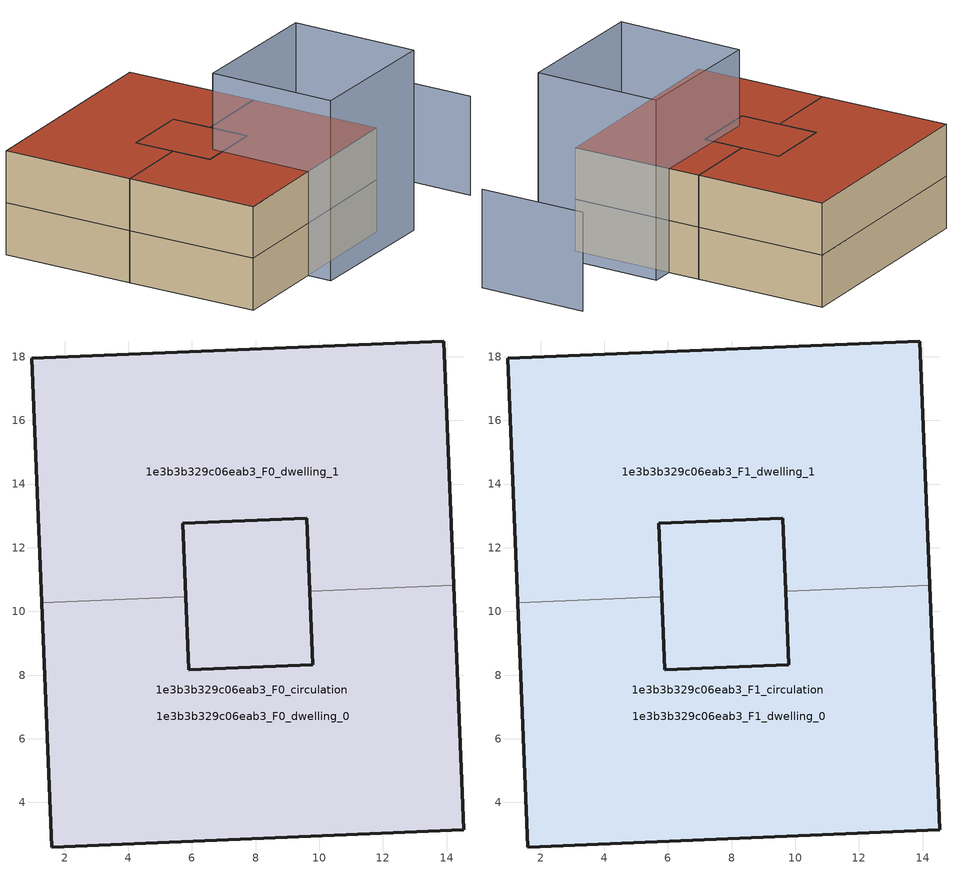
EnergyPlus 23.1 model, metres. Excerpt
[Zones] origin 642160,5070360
1e3b3b329c06eab3_F0_dwelling_0
 floor ground (EU_floor_Construction): 9.6,12.93 9.7,10.63 9.79,8.32 5.91,8.16 5.72,12.77 z0; 14.23,10.82 14.55,3.14 1.6,2.6 1.28,10.28 5.81,10.47 5.91,8.16 9.79,8.32 9.7,10.63 z0
 wall outside (EU_wall_Construction): 9.7,10.63 9.79,8.32 5.91,8.16 5.81,10.47 / 1.28,10.28 1.6,2.6 14.55,3.14 14.23,10.82 z0:3
 wall to 1e3b3b329c06eab3_F0_dwelling_1 (EU_wall_Construction): 14.23,10.82 9.7,10.63 / 5.81,10.47 1.28,10.28 z0:3
1e3b3b329c06eab3_F0_dwelling_1
 floor ground (EU_floor_Construction): 9.6,12.93 9.7,10.63 9.79,8.32 5.91,8.16 5.72,12.77 z0; 13.91,18.49 14.23,10.82 9.7,10.63 9.6,12.93 5.72,12.77 5.81,10.47 1.28,10.28 0.96,17.96 z0
 wall outside (EU_wall_Construction): 14.23,10.82 13.91,18.49 0.96,17.96 1.28,10.28 / 5.81,10.47 5.72,12.77 9.6,12.93 9.7,10.63 z0:3
1e3b3b329c06eab3_F0_circulation
 floor ground (EU_floor_Construction): 9.6,12.93 9.7,10.63 9.79,8.32 5.91,8.16 5.72,12.77 z0; 14.23,10.82 14.55,3.14 1.6,2.6 1.28,10.28 5.81,10.47 5.91,8.16 9.79,8.32 9.7,10.63 z0; 13.91,18.49 14.23,10.82 9.7,10.63 9.6,12.93 5.72,12.77 5.81,10.47 1.28,10.28 0.96,17.96 z0
 wall outside (EU_wall_Construction): 9.6,12.93 5.72,12.77 5.91,8.16 9.79,8.32 9.6,12.93 z0:3
1e3b3b329c06eab3_F1_dwelling_0
 floor outside (EU_floor_Construction): 14.23,10.82 14.55,3.14 1.6,2.6 1.28,10.28 5.81,10.47 5.91,8.16 9.79,8.32 9.7,10.63 z3; 9.6,12.93 9.7,10.63 9.79,8.32 5.91,8.16 5.72,12.77 z3
 wall outside (EU_wall_Construction): 9.7,10.63 9.79,8.32 5.91,8.16 5.81,10.47 / 1.28,10.28 1.6,2.6 14.55,3.14 14.23,10.82 z3:6
 wall to 1e3b3b329c06eab3_F1_dwelling_1 (EU_wall_Construction): 14.23,10.82 9.7,10.63 / 5.81,10.47 1.28,10.28 z3:6
 roof outside (EU_roof_Construction): 14.55,3.14 14.23,10.82 9.7,10.63 9.79,8.32 5.91,8.16 5.81,10.47 1.28,10.28 1.6,2.6 z6; 9.79,8.32 9.7,10.63 9.6,12.93 5.72,12.77 5.91,8.16 z6
1e3b3b329c06eab3_F1_dwelling_1
 floor to 1e3b3b329c06eab3_F0_dwelling_1 (EU_floor_Construction): 13.91,18.49 14.23,10.82 9.7,10.63 9.6,12.93 5.72,12.77 5.81,10.47 1.28,10.28 0.96,17.96 z3; 9.6,12.93 9.7,10.63 9.79,8.32 5.91,8.16 5.72,12.77 z3
 wall outside (EU_wall_Construction): 14.23,10.82 13.91,18.49 0.96,17.96 1.28,10.28 / 5.81,10.47 5.72,12.77 9.6,12.93 9.7,10.63 z3:6
 roof outside (EU_roof_Construction): 14.23,10.82 13.91,18.49 0.96,17.96 1.28,10.28 5.81,10.47 5.72,12.77 9.6,12.93 9.7,10.63 z6; 9.79,8.32 9.7,10.63 9.6,12.93 5.72,12.77 5.91,8.16 z6
1e3b3b329c06eab3_F1_circulation
 floor outside (EU_floor_Construction): 9.6,12.93 9.7,10.63 9.79,8.32 5.91,8.16 5.72,12.77 z3; 13.91,18.49 14.23,10.82 9.7,10.63 9.6,12.93 5.72,12.77 5.81,10.47 1.28,10.28 0.96,17.96 z3
 floor to 1e3b3b329c06eab3_F0_circulation (EU_floor_Construction): 14.23,10.82 14.55,3.14 1.6,2.6 1.28,10.28 5.81,10.47 5.91,8.16 9.79,8.32 9.7,10.63 z3
 wall outside (EU_wall_Construction): 9.6,12.93 5.72,12.77 5.91,8.16 9.79,8.32 9.6,12.93 z3:6
 roof outside (EU_roof_Construction): 14.55,3.14 14.23,10.82 9.7,10.63 9.79,8.32 5.91,8.16 5.81,10.47 1.28,10.28 1.6,2.6 z6; 9.79,8.32 9.7,10.63 9.6,12.93 5.72,12.77 5.91,8.16 z6; 14.23,10.82 13.91,18.49 0.96,17.96 1.28,10.28 5.81,10.47 5.72,12.77 9.6,12.93 9.7,10.63 z6
shading: 21.58,1.79 21.38,8.09 z0:5.7; 15.78,1.59 7.36,1.38 / 7.36,1.38 7.17,8.8 / 7.17,8.8 15.59,9.01 / 15.59,9.01 15.78,1.59 z0:10.4
[Building]
EU S2 Campaign: North Axis=0; Terrain=City; Solar Distribution=FullExterior
[Site:Location]
Lyon-Bron: Latitude=45.75; Longitude=5; Time Zone=1; Elevation=198
[SizingPeriod:WeatherFileDays]
AnnualSizingPeriod: Begin Month=1; Begin Day of Month=1; End Month=12; End Day of Month=31; Day of Week for Start Day=Monday; Use Weather File Daylight Saving Period=No; Use Weather File Rain and Snow Indicators=No
[MATERIAL]
EU_InternalMass_Material: Roughness=MediumRough; Thickness=0.1; Conductivity=1; Density=1800; Specific Heat=900; Thermal Absorptance=0.9; Solar Absorptance=0.7; Visible Absorptance=0.7
[MATERIAL:NOMASS] Roughness=MediumRough; Thermal Absorptance=0.9; Solar Absorptance=0.7; Visible Absorptance=0.7
Name | Thermal Resistance
EU_wall_NoMass | 0.87146
EU_roof_NoMass | 0.842276
EU_floor_NoMass | 0.496999
[CONSTRUCTION]
EU_wall_Construction: EU_wall_NoMass
EU_roof_Construction: EU_roof_NoMass
EU_floor_Construction: EU_floor_NoMass
EU_InternalMass_Construction: EU_InternalMass_Material
[ZONE] Type=1; Multiplier=1; Ceiling Height=autocalculate; Floor Area=autocalculate; Part of Total Floor Area=Yes
Name | Volume
1e3b3b329c06eab3_F0_dwelling_0; 1e3b3b329c06eab3_F1_dwelling_0; 1e3b3b329c06eab3_F0_dwelling_1; 1e3b3b329c06eab3_F1_dwelling_1 | 325.616
1e3b3b329c06eab3_F0_circulation; 1e3b3b329c06eab3_F1_circulation | 597.461
[INTERNALMASS] Construction=EU_InternalMass_Construction; Surface Area=90.6144
Name | Zone or ZoneList
1e3b3b329c06eab3_F0_dwelling_0_EU_InternalMass | 1e3b3b329c06eab3_F0_dwelling_0
1e3b3b329c06eab3_F0_dwelling_1_EU_InternalMass | 1e3b3b329c06eab3_F0_dwelling_1
1e3b3b329c06eab3_F1_dwelling_0_EU_InternalMass | 1e3b3b329c06eab3_F1_dwelling_0
1e3b3b329c06eab3_F1_dwelling_1_EU_InternalMass | 1e3b3b329c06eab3_F1_dwelling_1
[OTHEREQUIPMENT] Fuel Type=Electricity; Design Level Calculation Method=Watts/Area; Power per Zone Floor Area=1; Fraction Latent=0; Fraction Radiant=0; Fraction Lost=0; Carbon Dioxide Generation Rate=0; EndUse Subcategory=EU_Step8_InternalGains
Name | Zone or ZoneList or Space or SpaceList | Schedule
EU_Step8_InternalGain_1e3b3b329c06eab3_F0_dwelling_0_f000 | 1e3b3b329c06eab3_F0_dwelling_0 | EU_Step8_GainSchedule_1e3b3b329c06eab3_F0_dwelling_0_f000
EU_Step8_InternalGain_1e3b3b329c06eab3_F0_dwelling_1_f000 | 1e3b3b329c06eab3_F0_dwelling_1 | EU_Step8_GainSchedule_1e3b3b329c06eab3_F0_dwelling_1_f000
EU_Step8_InternalGain_1e3b3b329c06eab3_F1_dwelling_0_f000 | 1e3b3b329c06eab3_F1_dwelling_0 | EU_Step8_GainSchedule_1e3b3b329c06eab3_F1_dwelling_0_f000
EU_Step8_InternalGain_1e3b3b329c06eab3_F1_dwelling_1_f000 | 1e3b3b329c06eab3_F1_dwelling_1 | EU_Step8_GainSchedule_1e3b3b329c06eab3_F1_dwelling_1_f000
[ZONEINFILTRATION:DESIGNFLOWRATE] Schedule=EU_AlwaysOn; Design Flow Rate Calculation Method=Flow/Area; Flow Rate per Floor Area=0.0005; Constant Term Coefficient=1; Temperature Term Coefficient=0; Velocity Term Coefficient=0; Velocity Squared Term Coefficient=0
Name | Zone or ZoneList or Space or SpaceList
EU_Circulation_Infiltration_1e3b3b329c06eab3_F0_circulation | 1e3b3b329c06eab3_F0_circulation
EU_Circulation_Infiltration_1e3b3b329c06eab3_F1_circulation | 1e3b3b329c06eab3_F1_circulation
[ZONEVENTILATION:DESIGNFLOWRATE] Schedule=EU_AlwaysOn; Design Flow Rate Calculation Method=AirChanges/Hour; Air Changes per Hour=0.425; Ventilation Type=Natural; Fan Pressure Rise=0; Fan Total Efficiency=1; Constant Term Coefficient=1; Temperature Term Coefficient=0; Velocity Term Coefficient=0; Velocity Squared Term Coefficient=0; Minimum Indoor Temperature=-100; Maximum Indoor Temperature=100; Delta Temperature=-100; Minimum Outdoor Temperature=-100; Maximum Outdoor Temperature=100; Maximum Wind Speed=40
Name | Zone or ZoneList or Space or SpaceList
EU_ConstantAir_1e3b3b329c06eab3_F0_dwelling_0 | 1e3b3b329c06eab3_F0_dwelling_0
EU_ConstantAir_1e3b3b329c06eab3_F0_dwelling_1 | 1e3b3b329c06eab3_F0_dwelling_1
EU_ConstantAir_1e3b3b329c06eab3_F1_dwelling_0 | 1e3b3b329c06eab3_F1_dwelling_0
EU_ConstantAir_1e3b3b329c06eab3_F1_dwelling_1 | 1e3b3b329c06eab3_F1_dwelling_1
[HVACTEMPLATE:THERMOSTAT] Constant Heating Setpoint=20; Constant Cooling Setpoint=50
EU_HeatOnly_1e3b3b329c06eab3_F0_dwelling_0; EU_HeatOnly_1e3b3b329c06eab3_F0_dwelling_1; EU_HeatOnly_1e3b3b329c06eab3_F1_dwelling_0; EU_HeatOnly_1e3b3b329c06eab3_F1_dwelling_1
[HVACTEMPLATE:ZONE:IDEALLOADSAIRSYSTEM] System Availability Schedule=EU_AlwaysOn; Maximum Heating Supply Air Temperature=50; Minimum Cooling Supply Air Temperature=13; Maximum Heating Supply Air Humidity Ratio=0.0156; Minimum Cooling Supply Air Humidity Ratio=0.0077; Heating Limit=NoLimit; Cooling Limit=NoLimit; Heating Availability Schedule=EU_AlwaysOn; Cooling Availability Schedule=EU_CoolingOff; Dehumidification Control Type=ConstantSensibleHeatRatio; Cooling Sensible Heat Ratio=0.7; Dehumidification Setpoint=60; Humidification Control Type=None; Humidification Setpoint=30; Outdoor Air Method=None; Outdoor Air Flow Rate per Person=0.00944; Outdoor Air Flow Rate per Zone Floor Area=0; Outdoor Air Flow Rate per Zone=0; Demand Controlled Ventilation Type=None; Outdoor Air Economizer Type=NoEconomizer; Heat Recovery Type=None; Sensible Heat Recovery Effectiveness=0.7; Latent Heat Recovery Effectiveness=0.65
Name | Template Thermostat
1e3b3b329c06eab3_F0_dwelling_0 | EU_HeatOnly_1e3b3b329c06eab3_F0_dwelling_0
1e3b3b329c06eab3_F0_dwelling_1 | EU_HeatOnly_1e3b3b329c06eab3_F0_dwelling_1
1e3b3b329c06eab3_F1_dwelling_0 | EU_HeatOnly_1e3b3b329c06eab3_F1_dwelling_0
1e3b3b329c06eab3_F1_dwelling_1 | EU_HeatOnly_1e3b3b329c06eab3_F1_dwelling_1
[SIZING:ZONE] Zone Cooling Design Supply Air Temperature Input Method=SupplyAirTemperature; Zone Cooling Design Supply Air Temperature=13; Zone Heating Design Supply Air Temperature Input Method=SupplyAirTemperature; Zone Heating Design Supply Air Temperature=50; Zone Cooling Design Supply Air Humidity Ratio=0.008; Zone Heating Design Supply Air Humidity Ratio=0.008; Cooling Design Air Flow Method=DesignDay; Cooling Design Air Flow Rate=0; Cooling Minimum Air Flow per Zone Floor Area=0.000762; Cooling Minimum Air Flow=0; Cooling Minimum Air Flow Fraction=0.2; Heating Design Air Flow Method=DesignDay; Heating Design Air Flow Rate=0; Heating Maximum Air Flow per Zone Floor Area=0.002032; Heating Maximum Air Flow=0.141576; Heating Maximum Air Flow Fraction=0.3; Account for Dedicated Outdoor Air System=No; Dedicated Outdoor Air System Control Strategy=NeutralSupplyAir; Dedicated Outdoor Air Low Setpoint Temperature for Design=autosize; Dedicated Outdoor Air High Setpoint Temperature for Design=autosize; Zone Load Sizing Method=Sensible Load Only No Latent Load; Zone Latent Cooling Design Supply Air Humidity Ratio Input Method=HumidityRatioDifference; Zone Cooling Design Supply Air Humidity Ratio Difference=0.005; Zone Latent Heating Design Supply Air Humidity Ratio Input Method=HumidityRatioDifference; Zone Humidification Design Supply Air Humidity Ratio Difference=0.005
1e3b3b329c06eab3_F0_dwelling_0; 1e3b3b329c06eab3_F0_dwelling_1; 1e3b3b329c06eab3_F1_dwelling_0; 1e3b3b329c06eab3_F1_dwelling_1
[SCHEDULE:CONSTANT]
Name | Hourly Value
EU_AlwaysOn | 1
EU_CoolingOff | 0
[SCHEDULE:FILE] Column Number=1; Rows to Skip at Top=0; Number of Hours of Data=8760; Column Separator=Comma; Interpolate to Timestep=No; Minutes per Item=60; Adjust Schedule for Daylight Savings=Yes
Name | File
EU_Step8_GainSchedule_1e3b3b329c06eab3_F0_dwelling_0_f000 | ../../schedules/1e3b3b329c06eab3/1e3b3b329c06eab3_F0_dwelling_0_f000_gain.csv
EU_Step8_GainSchedule_1e3b3b329c06eab3_F0_dwelling_1_f000 | ../../schedules/1e3b3b329c06eab3/1e3b3b329c06eab3_F0_dwelling_1_f000_gain.csv
EU_Step8_GainSchedule_1e3b3b329c06eab3_F1_dwelling_0_f000 | ../../schedules/1e3b3b329c06eab3/1e3b3b329c06eab3_F1_dwelling_0_f000_gain.csv
EU_Step8_GainSchedule_1e3b3b329c06eab3_F1_dwelling_1_f000 | ../../schedules/1e3b3b329c06eab3/1e3b3b329c06eab3_F1_dwelling_1_f000_gain.csv
